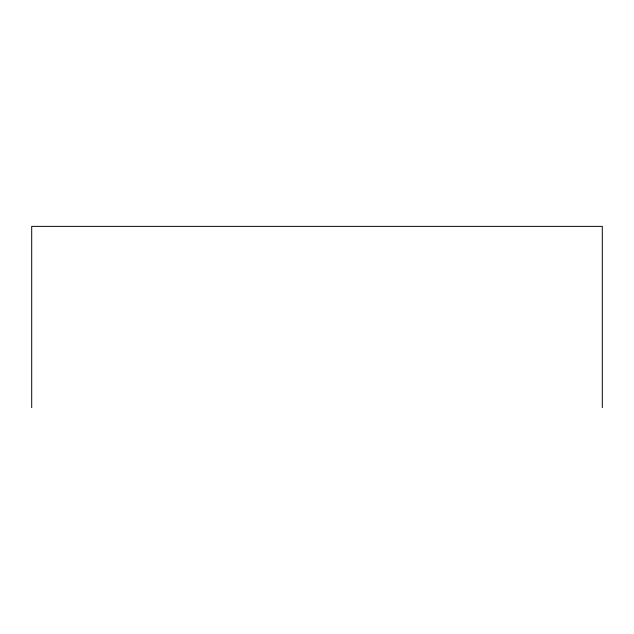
<?xml version="1.0" encoding="UTF-8"?>
<svg xmlns="http://www.w3.org/2000/svg" width="634" height="634" viewBox="0 0 634 634"><rect width="100%" height="100%" fill="white"/><g stroke="black" fill="none" stroke-linecap="round" stroke-linejoin="round"><path stroke-width="0.95" d="M602.3 407.622L602.3 226.378L31.7 226.378L31.7 407.622"/></g></svg>
